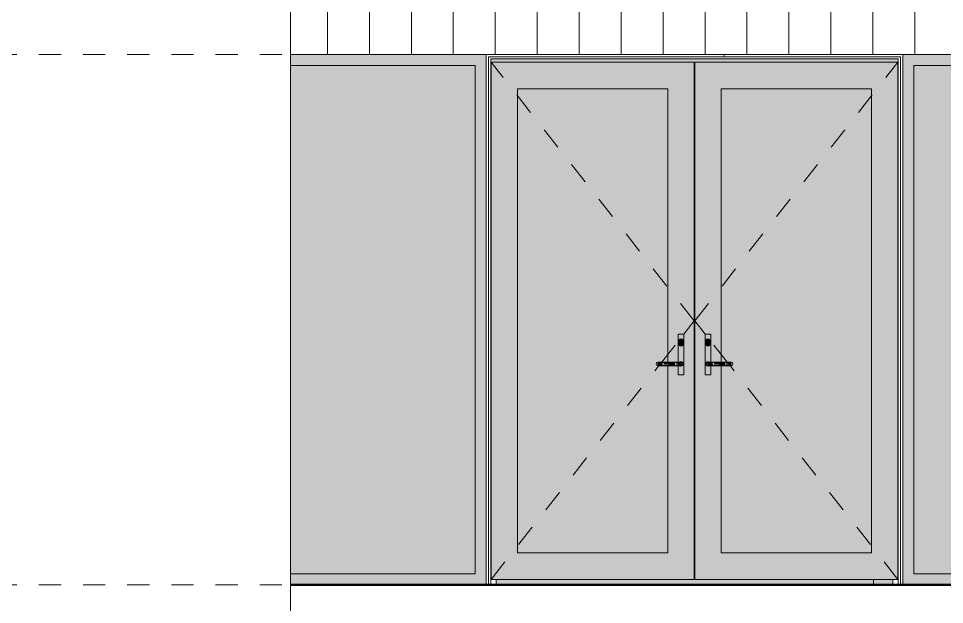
# Model space of a CAD drawing. Header units: metres. Extents: x -2362 to -2010, y -1 to 30.
# Drawn here: x -2351.559 to -2347.365, y 5.151 to 7.803 of the extents above; entities that cross this region are included whole.
import ezdxf

# ---------------------------------------------------------------- set-up
doc = ezdxf.new("R2010")
doc.units = ezdxf.units.M
doc.linetypes.add('AEC_Center', pattern=[0.024, 0.012, -0.004, 0.004, -0.004])
doc.linetypes.add('Dash Small', pattern=[0.009, 0.003, -0.0015, 0.003, -0.0015])
for name, color, linetype, lineweight in [('A-DETL', 90, 'Continuous', 50), ('A-DOOR', 31, 'Continuous', 5), ('A-DOOR-FRAM', 31, 'Continuous', 5), ('A-DOOR-GLAZ', 31, 'Continuous', 5), ('A-FLOR-LEVL', 51, 'Continuous', 5), ('A-GLAZ', 151, 'Continuous', 5), ('A-WALL', 113, 'Continuous', 5), ('A-WALL-PATT', 111, 'Continuous', 5), ('S-BEAM', 12, 'Continuous', 5), ('S-COLS', 52, 'Continuous', 5)]:
    doc.layers.add(name, color=color, linetype=linetype, lineweight=lineweight)

# ---------------------------------------------------------------- blocks, each defined once
blk = doc.blocks.new('SHS-Square Hollow Section-Column - 200x200xSHS-1605338-SOUTH EAST - PART B')
at = {"layer": 'S-COLS'}
h = blk.add_hatch(color=256, dxfattribs=at)
h.paths.add_polyline_path([(-2347.687, 5.24), (-2347.6284, 5.24), (-2347.6284, 5.265), (-2347.687, 5.265)])
h.paths.add_polyline_path([(-2347.687, 11.6705), (-2347.6284, 11.6705), (-2347.6284, 11.7105), (-2347.687, 11.7105), (-2347.687, 11.6871)])
h = blk.add_hatch(color=256, dxfattribs=at)
h.paths.add_polyline_path([(-2347.6255, 5.24), (-2347.6157, 5.24), (-2347.6157, 5.265), (-2347.6284, 5.265), (-2347.6284, 5.24)])
h.paths.add_polyline_path([(-2347.6235, 11.6705), (-2347.6157, 11.6705), (-2347.6157, 11.7105), (-2347.6284, 11.7105), (-2347.6272, 11.6705), (-2347.6255, 11.6705)])
h = blk.add_hatch(color=256, dxfattribs=at)
h.paths.add_polyline_path([(-2347.5996, 5.24), (-2347.5996, 5.265), (-2347.6157, 5.265), (-2347.6157, 5.24)])
h.paths.add_polyline_path([(-2347.6157, 11.6705), (-2347.4455, 11.6705), (-2347.4455, 11.7105), (-2347.6157, 11.7105), (-2347.6157, 11.6871)])
blk.add_hatch(color=256, dxfattribs=at).paths.add_polyline_path([(-2347.6874, 5.24), (-2347.687, 5.24), (-2347.6874, 5.265)])
blk.add_line((-2347.6876, 5.265), (-2347.6876, 5.24), dxfattribs=at)
blk = doc.blocks.new('X_Door-Panel-Hinge-Standard - Standard-3272678-SOUTH EAST - PART B')
at = {"layer": 'A-DOOR'}
h = blk.add_hatch(color=256, dxfattribs=at)
h.paths.add_polyline_path([(-2348.109, 5.265), (-2347.5766, 5.265), (-2347.5766, 7.605), (-2348.4966, 7.605), (-2348.4966, 5.265), (-2348.2262, 5.265)])
h.paths.add_polyline_path([(-2347.6966, 5.385), (-2348.3766, 5.385), (-2348.3766, 6.2323), (-2348.4236, 6.2303), (-2348.4246, 6.19), (-2348.4496, 6.191), (-2348.4486, 6.375), (-2348.4236, 6.374), (-2348.4233, 6.2475), (-2348.4096, 6.2477), (-2348.3766, 6.2477), (-2348.3766, 7.485), (-2347.6966, 7.485), (-2347.6966, 5.4777)])
h.paths.add_polyline_path([(-2348.4366, 6.23), (-2348.4298, 6.2332), (-2348.4392, 6.2347), (-2348.4392, 6.2457), (-2348.4316, 6.2487), (-2348.4392, 6.2497), (-2348.4453, 6.245), (-2348.4463, 6.2374), (-2348.4416, 6.2313), (-2348.4392, 6.2303)])
h.paths.add_polyline_path([(-2348.4096, 6.2331), (-2348.4107, 6.2457), (-2348.4154, 6.24), (-2348.4107, 6.2343)])
h.paths.add_polyline_path([(-2348.4466, 6.343), (-2348.4468, 6.3501), (-2348.4469, 6.3456)])
at = {"layer": 'A-DOOR-GLAZ'}
h = blk.add_hatch(color=256, dxfattribs=at)
h.paths.add_polyline_path([(-2348.3434, 5.385), (-2347.6966, 5.385), (-2347.6966, 7.485), (-2348.3766, 7.485), (-2348.3766, 6.2477), (-2348.3318, 6.2468), (-2348.3283, 6.24), (-2348.3324, 6.2321), (-2348.3411, 6.2339), (-2348.3529, 6.2329), (-2348.3766, 6.2323), (-2348.3766, 5.385)])
h.paths.add_polyline_path([(-2348.3586, 6.2331), (-2348.3529, 6.24), (-2348.3586, 6.244), (-2348.3586, 6.2343)])
at = {"layer": 'A-DOOR', "linetype": 'Dash Small'}
for p, q in [((-2348.4966, 6.435), (-2347.5766, 7.605)), ((-2348.4491, 6.3745), (-2348.4966, 6.435)), ((-2348.3485, 6.2466), (-2348.4236, 6.3422)), ((-2347.5766, 5.265), (-2348.3382, 6.2336))]:
    blk.add_line(p, q, dxfattribs=at)
at = {"layer": 'A-DOOR'}
for p, q in [((-2348.4966, 5.265), (-2348.4966, 7.605)), ((-2347.5766, 7.605), (-2348.4966, 7.605)), ((-2347.5766, 7.605), (-2347.5766, 5.265)), ((-2348.3766, 7.485), (-2347.6966, 7.485)), ((-2348.3766, 6.2477), (-2348.3766, 7.485)), ((-2347.6966, 7.485), (-2347.6966, 5.385)), ((-2348.3766, 5.385), (-2348.3766, 6.2326)), ((-2347.6966, 5.385), (-2348.3766, 5.385)), ((-2347.5766, 5.265), (-2348.4966, 5.265))]:
    blk.add_line(p, q, dxfattribs=at)
blk = doc.blocks.new('X_Door-Frame-Wood - Standard-3272812-SOUTH EAST - PART B')
at = {"layer": 'A-DOOR-FRAM'}
for p, q in [((-2349.4406, 7.64), (-2349.4406, 5.24)), ((-2347.5546, 7.64), (-2347.5546, 5.24)), ((-2349.4206, 5.24), (-2349.4206, 7.62)), ((-2349.4206, 7.62), (-2347.5746, 7.62)), ((-2347.5746, 5.24), (-2347.5746, 7.62)), ((-2349.3956, 5.24), (-2349.3956, 5.265)), ((-2347.5996, 5.265), (-2347.5996, 5.24))]:
    blk.add_line(p, q, dxfattribs=at)
blk = doc.blocks.new('X_Door-Handle-Lockwood 4800 Series Lever - Standard-765406-SOUTH EAST - PART B')
at = {"layer": 'A-DOOR'}
h = blk.add_hatch(color=256, dxfattribs=at)
h.paths.add_polyline_path([(-2348.4236, 6.374), (-2348.4296, 6.3239), (-2348.4366, 6.321), (-2348.4437, 6.3239), (-2348.4466, 6.331), (-2348.4476, 6.3527), (-2348.4453, 6.348), (-2348.4392, 6.3527), (-2348.4316, 6.3517), (-2348.4266, 6.3485), (-2348.4261, 6.3527)])
h.paths.add_polyline_path([(-2348.4246, 6.19), (-2348.4236, 6.191), (-2348.4236, 6.2325), (-2348.4316, 6.2313), (-2348.4392, 6.2303), (-2348.4453, 6.235), (-2348.4463, 6.2426), (-2348.4416, 6.2487), (-2348.434, 6.2497), (-2348.4236, 6.2475), (-2348.4246, 6.375), (-2348.4496, 6.374), (-2348.4486, 6.19)])
for points in [[(-2348.4366, 6.321), (-2348.4316, 6.3223), (-2348.4266, 6.331), (-2348.428, 6.348), (-2348.434, 6.3527), (-2348.4453, 6.348), (-2348.4466, 6.343), (-2348.4466, 6.331), (-2348.4416, 6.3223)], [(-2348.4211, 6.24), (-2348.4137, 6.2421), (-2348.4096, 6.2469), (-2348.4298, 6.2468), (-2348.4392, 6.2457), (-2348.4399, 6.24), (-2348.4271, 6.24)], [(-2348.42, 6.2321), (-2348.4107, 6.2343), (-2348.4154, 6.24), (-2348.4399, 6.24), (-2348.4392, 6.2343), (-2348.4211, 6.2322)], [(-2348.3586, 6.24), (-2348.3586, 6.2477), (-2348.4096, 6.2457), (-2348.4096, 6.24)], [(-2348.3586, 6.2323), (-2348.3586, 6.24), (-2348.4096, 6.2379), (-2348.4096, 6.2323)], [(-2348.3324, 6.2321), (-2348.3283, 6.24), (-2348.3546, 6.2379), (-2348.3586, 6.2331), (-2348.3347, 6.2331)], [(-2348.3472, 6.24), (-2348.3283, 6.24), (-2348.3324, 6.2479), (-2348.3393, 6.2463), (-2348.3507, 6.2472), (-2348.3576, 6.2457), (-2348.3507, 6.24)]]:
    blk.add_hatch(color=256, dxfattribs=at).paths.add_polyline_path(points)
for p, q in [((-2348.4496, 6.374), (-2348.4496, 6.191)), ((-2348.4246, 6.375), (-2348.4486, 6.375)), ((-2348.4236, 6.2475), (-2348.4236, 6.374)), ((-2348.4466, 6.343), (-2348.4466, 6.331)), ((-2348.4266, 6.331), (-2348.4266, 6.343)), ((-2348.4236, 6.191), (-2348.4236, 6.2325)), ((-2348.3586, 6.248), (-2348.4096, 6.248)), ((-2348.4096, 6.232), (-2348.3586, 6.232)), ((-2348.4486, 6.19), (-2348.4246, 6.19))]:
    blk.add_line(p, q, dxfattribs=at)
at = {"layer": 'A-DOOR', "flags": 128}
for points in [[(-2348.4096, 6.248), (-2348.4107, 6.248), (-2348.4118, 6.248), (-2348.4129, 6.248), (-2348.4139, 6.248), (-2348.415, 6.248), (-2348.4161, 6.248), (-2348.4171, 6.248), (-2348.4181, 6.248), (-2348.4191, 6.248), (-2348.4202, 6.248), (-2348.4211, 6.248), (-2348.4221, 6.248), (-2348.4231, 6.248), (-2348.424, 6.248), (-2348.4249, 6.248), (-2348.4258, 6.248), (-2348.4266, 6.248), (-2348.4274, 6.248), (-2348.4282, 6.248), (-2348.429, 6.248), (-2348.4297, 6.248), (-2348.4304, 6.248), (-2348.4311, 6.248), (-2348.4318, 6.248), (-2348.4324, 6.248), (-2348.4329, 6.248), (-2348.4334, 6.248), (-2348.4339, 6.248), (-2348.4344, 6.248), (-2348.4348, 6.248), (-2348.4352, 6.248), (-2348.4355, 6.248), (-2348.4358, 6.248), (-2348.436, 6.248), (-2348.4362, 6.248), (-2348.4364, 6.248), (-2348.4365, 6.248), (-2348.4366, 6.248), (-2348.4366, 6.248)], [(-2348.4366, 6.232), (-2348.4366, 6.232), (-2348.4365, 6.232), (-2348.4364, 6.232), (-2348.4363, 6.232), (-2348.4361, 6.232), (-2348.4359, 6.232), (-2348.4356, 6.232), (-2348.4353, 6.232), (-2348.4349, 6.232), (-2348.4345, 6.232), (-2348.4341, 6.232), (-2348.4336, 6.232), (-2348.4331, 6.232), (-2348.4325, 6.232), (-2348.4319, 6.232), (-2348.4313, 6.232), (-2348.4306, 6.232), (-2348.4299, 6.232), (-2348.4292, 6.232), (-2348.4284, 6.232), (-2348.4277, 6.232), (-2348.4268, 6.232), (-2348.426, 6.232), (-2348.4251, 6.232), (-2348.4242, 6.232), (-2348.4233, 6.232), (-2348.4224, 6.232), (-2348.4214, 6.232), (-2348.4204, 6.232), (-2348.4194, 6.232), (-2348.4184, 6.232), (-2348.4174, 6.232), (-2348.4163, 6.232), (-2348.4153, 6.232), (-2348.4142, 6.232), (-2348.4132, 6.232), (-2348.4121, 6.232), (-2348.411, 6.232), (-2348.4099, 6.232), (-2348.4096, 6.232)], [(-2348.3316, 6.248), (-2348.3317, 6.248), (-2348.3317, 6.248), (-2348.3318, 6.248), (-2348.332, 6.248), (-2348.3322, 6.248), (-2348.3324, 6.248), (-2348.3327, 6.248), (-2348.333, 6.248), (-2348.3334, 6.248), (-2348.3338, 6.248), (-2348.3342, 6.248), (-2348.3347, 6.248), (-2348.3352, 6.248), (-2348.3358, 6.248), (-2348.3364, 6.248), (-2348.337, 6.248), (-2348.3376, 6.248), (-2348.3383, 6.248), (-2348.3391, 6.248), (-2348.3398, 6.248), (-2348.3406, 6.248), (-2348.3414, 6.248), (-2348.3423, 6.248), (-2348.3432, 6.248), (-2348.344, 6.248), (-2348.345, 6.248), (-2348.3459, 6.248), (-2348.3469, 6.248), (-2348.3479, 6.248), (-2348.3489, 6.248), (-2348.3499, 6.248), (-2348.3509, 6.248), (-2348.3519, 6.248), (-2348.353, 6.248), (-2348.354, 6.248), (-2348.3551, 6.248), (-2348.3562, 6.248), (-2348.3573, 6.248), (-2348.3583, 6.248), (-2348.3586, 6.248)], [(-2348.3586, 6.232), (-2348.3576, 6.232), (-2348.3565, 6.232), (-2348.3554, 6.232), (-2348.3543, 6.232), (-2348.3533, 6.232), (-2348.3522, 6.232), (-2348.3512, 6.232), (-2348.3501, 6.232), (-2348.3491, 6.232), (-2348.3481, 6.232), (-2348.3471, 6.232), (-2348.3462, 6.232), (-2348.3452, 6.232), (-2348.3443, 6.232), (-2348.3434, 6.232), (-2348.3425, 6.232), (-2348.3417, 6.232), (-2348.3408, 6.232), (-2348.34, 6.232), (-2348.3393, 6.232), (-2348.3385, 6.232), (-2348.3378, 6.232), (-2348.3372, 6.232), (-2348.3365, 6.232), (-2348.3359, 6.232), (-2348.3354, 6.232), (-2348.3348, 6.232), (-2348.3343, 6.232), (-2348.3339, 6.232), (-2348.3335, 6.232), (-2348.3331, 6.232), (-2348.3328, 6.232), (-2348.3325, 6.232), (-2348.3322, 6.232), (-2348.332, 6.232), (-2348.3319, 6.232), (-2348.3317, 6.232), (-2348.3317, 6.232), (-2348.3316, 6.232)]]:
    blk.add_lwpolyline(points, dxfattribs=at)
at = {"layer": 'A-DOOR'}
for centre, radius, start, end in [((-2348.4486, 6.374), 0.001, 90, 180), ((-2348.4246, 6.374), 0.001, 0, 90), ((-2348.4366, 6.343), 0.01, 0, 180), ((-2348.4366, 6.343), 0.01, 60, 180), ((-2348.4366, 6.343), 0.01, 165, 180), ((-2348.4366, 6.343), 0.01, 165, 180), ((-2348.4366, 6.343), 0.01, 0, 30), ((-2348.4366, 6.343), 0.01, 0, 15), ((-2348.4366, 6.343), 0.01, 0, 15), ((-2348.4366, 6.331), 0.01, 180, 0), ((-2348.4366, 6.331), 0.01, 180, 225), ((-2348.4366, 6.331), 0.01, 240, 300), ((-2348.4366, 6.331), 0.01, 330, 345), ((-2348.4366, 6.24), 0.01, 45, 180), ((-2348.4366, 6.24), 0.01, 180, 315), ((-2348.4366, 6.24), 0.008, 90, 270), ((-2348.4366, 6.24), 0.008, 60, 180), ((-2348.4366, 6.24), 0.008, 180, 300), ((-2348.3316, 6.24), 0.008, 270, 90), ((-2348.3316, 6.24), 0.008, 0, 90), ((-2348.3316, 6.24), 0.008, 270, 0), ((-2348.4486, 6.191), 0.001, 180, 270), ((-2348.4246, 6.191), 0.001, 270, 0)]:
    blk.add_arc(centre, radius, start, end, dxfattribs=at)
blk = doc.blocks.new('Structural Framing 26 - Structural Framing 26-1480178-SOUTH EAST - PART B')
at = {"layer": 'S-BEAM'}
h = blk.add_hatch(color=256, dxfattribs=at)
h.paths.add_polyline_path([(-2329.2126, 7.6), (-2329.2106, 7.6), (-2329.2106, 7.605), (-2328.2906, 7.605), (-2328.2906, 7.62), (-2330.1346, 7.62), (-2330.1326, 7.605), (-2329.2126, 7.605)])
h.paths.add_polyline_path([(-2349.4186, 7.6), (-2349.4186, 7.605), (-2348.4986, 7.605), (-2348.4966, 7.605), (-2347.5766, 7.605), (-2347.5766, 7.62), (-2349.4206, 7.62), (-2349.4206, 7.6)])
h.paths.add_polyline_path([(-2308.9167, 7.6), (-2308.9187, 7.62), (-2310.7627, 7.62), (-2310.7607, 7.605), (-2309.8407, 7.605), (-2309.8387, 7.605), (-2308.9187, 7.605), (-2308.9187, 7.6)])
for p, q in [((-2349.4184, 7.6), (-2349.4208, 7.6)), ((-2348.4964, 7.6), (-2348.4989, 7.6)), ((-2347.5745, 7.6), (-2347.5769, 7.6))]:
    blk.add_line(p, q, dxfattribs=at)
blk = doc.blocks.new('X_Door-Panel-Hinge-Standard - Standard-3272745-SOUTH EAST - PART B')
at = {"layer": 'A-DOOR'}
h = blk.add_hatch(color=256, dxfattribs=at)
h.paths.add_polyline_path([(-2329.592, 5.265), (-2329.2126, 5.265), (-2329.2126, 7.605), (-2330.1326, 7.605), (-2330.1326, 5.265), (-2329.7092, 5.265)])
h.paths.add_polyline_path([(-2329.3326, 5.385), (-2330.0126, 5.385), (-2330.0126, 7.485), (-2329.3326, 7.485), (-2329.3326, 6.2477), (-2329.2856, 6.2479), (-2329.2846, 6.375), (-2329.2596, 6.374), (-2329.2606, 6.19), (-2329.2856, 6.191), (-2329.2868, 6.2324), (-2329.2996, 6.2323), (-2329.3326, 6.23), (-2329.3326, 5.4777)])
h.paths.add_polyline_path([(-2329.2726, 6.23), (-2329.2655, 6.2329), (-2329.2626, 6.24), (-2329.2655, 6.2471), (-2329.2726, 6.25), (-2329.2794, 6.2468), (-2329.27, 6.2453), (-2329.2701, 6.2343), (-2329.2776, 6.2313), (-2329.2752, 6.2303)])
h.paths.add_polyline_path([(-2329.2996, 6.2331), (-2329.2939, 6.24), (-2329.2996, 6.244), (-2329.2996, 6.2343)])
h.paths.add_polyline_path([(-2329.2676, 6.3223), (-2329.2629, 6.3284), (-2329.2655, 6.3259), (-2329.2667, 6.3239)])
h.paths.add_polyline_path([(-2329.2826, 6.343), (-2329.2831, 6.353), (-2329.2828, 6.3456)])
h.paths.add_polyline_path([(-2329.2639, 6.348), (-2329.27, 6.3527), (-2329.27, 6.3505), (-2329.2655, 6.3487)])
at = {"layer": 'A-DOOR-GLAZ'}
h = blk.add_hatch(color=256, dxfattribs=at)
h.paths.add_polyline_path([(-2329.8263, 5.385), (-2329.3326, 5.385), (-2329.3326, 6.2323), (-2329.3774, 6.2332), (-2329.3809, 6.24), (-2329.3768, 6.2479), (-2329.3681, 6.2461), (-2329.3563, 6.2471), (-2329.3326, 6.2477), (-2329.3326, 7.485), (-2330.0126, 7.485), (-2330.0126, 5.385)])
h.paths.add_polyline_path([(-2329.3506, 6.2331), (-2329.3516, 6.2457), (-2329.3563, 6.24), (-2329.3516, 6.2343)])
at = {"layer": 'A-DOOR', "linetype": 'Dash Small'}
for p, q in [((-2329.2126, 6.435), (-2330.1326, 7.605)), ((-2329.2601, 6.3745), (-2329.2126, 6.435)), ((-2329.3607, 6.2466), (-2329.2856, 6.3422)), ((-2330.1326, 5.265), (-2329.371, 6.2336))]:
    blk.add_line(p, q, dxfattribs=at)
at = {"layer": 'A-DOOR'}
for p, q in [((-2330.1326, 5.265), (-2330.1326, 7.605)), ((-2329.2126, 7.605), (-2330.1326, 7.605)), ((-2329.2126, 7.605), (-2329.2126, 5.265)), ((-2330.0126, 5.385), (-2330.0126, 7.485)), ((-2330.0126, 7.485), (-2329.3326, 7.485)), ((-2329.3326, 7.485), (-2329.3326, 6.2477)), ((-2329.3326, 6.2326), (-2329.3326, 5.385)), ((-2329.3326, 5.385), (-2330.0126, 5.385)), ((-2329.2126, 5.265), (-2330.1326, 5.265))]:
    blk.add_line(p, q, dxfattribs=at)
blk = doc.blocks.new('X_Door-Handle-Lockwood 4800 Series Lever - Standard-V58-SOUTH EAST - PART B')
at = {"layer": 'A-DOOR'}
h = blk.add_hatch(color=256, dxfattribs=at)
h.paths.add_polyline_path([(-2348.5456, 6.374), (-2348.5516, 6.3239), (-2348.5586, 6.321), (-2348.5657, 6.3239), (-2348.5686, 6.331), (-2348.5689, 6.3456), (-2348.5673, 6.348), (-2348.5612, 6.3527), (-2348.5536, 6.3517), (-2348.5486, 6.3485), (-2348.5481, 6.3527)])
h.paths.add_polyline_path([(-2348.5466, 6.19), (-2348.5456, 6.191), (-2348.5466, 6.375), (-2348.5716, 6.374), (-2348.5716, 6.2475), (-2348.5636, 6.2487), (-2348.556, 6.2497), (-2348.55, 6.245), (-2348.549, 6.2374), (-2348.5536, 6.2313), (-2348.5612, 6.2303), (-2348.5716, 6.2325), (-2348.5706, 6.19)])
for points in [[(-2348.5586, 6.321), (-2348.5536, 6.3223), (-2348.5486, 6.331), (-2348.55, 6.348), (-2348.5612, 6.3527), (-2348.5683, 6.3456), (-2348.5683, 6.3284), (-2348.5636, 6.3223)], [(-2348.6481, 6.24), (-2348.6407, 6.2421), (-2348.6366, 6.2469), (-2348.6637, 6.2463), (-2348.6669, 6.24), (-2348.6541, 6.24)], [(-2348.6629, 6.2321), (-2348.6559, 6.2337), (-2348.6446, 6.2328), (-2348.6377, 6.2343), (-2348.6446, 6.24), (-2348.6669, 6.24), (-2348.6634, 6.2332)], [(-2348.5856, 6.24), (-2348.5856, 6.2477), (-2348.6366, 6.2457), (-2348.6366, 6.24)], [(-2348.5856, 6.2323), (-2348.5856, 6.24), (-2348.6366, 6.2379), (-2348.6366, 6.2323)], [(-2348.5752, 6.2321), (-2348.5561, 6.2343), (-2348.5553, 6.24), (-2348.5816, 6.2379), (-2348.5856, 6.2331), (-2348.5777, 6.2323)], [(-2348.5553, 6.24), (-2348.5561, 6.2457), (-2348.5793, 6.2475), (-2348.5846, 6.2457), (-2348.5777, 6.24), (-2348.5617, 6.24)]]:
    blk.add_hatch(color=256, dxfattribs=at).paths.add_polyline_path(points)
for p, q in [((-2348.5716, 6.374), (-2348.5716, 6.2475)), ((-2348.5466, 6.375), (-2348.5706, 6.375)), ((-2348.5456, 6.191), (-2348.5456, 6.374)), ((-2348.5686, 6.343), (-2348.5686, 6.331)), ((-2348.5486, 6.331), (-2348.5486, 6.343)), ((-2348.5856, 6.248), (-2348.6366, 6.248)), ((-2348.6366, 6.232), (-2348.5856, 6.232)), ((-2348.5716, 6.2325), (-2348.5716, 6.191)), ((-2348.5706, 6.19), (-2348.5466, 6.19))]:
    blk.add_line(p, q, dxfattribs=at)
at = {"layer": 'A-DOOR', "flags": 128}
for points in [[(-2348.6366, 6.248), (-2348.6377, 6.248), (-2348.6388, 6.248), (-2348.6399, 6.248), (-2348.6409, 6.248), (-2348.642, 6.248), (-2348.6431, 6.248), (-2348.6441, 6.248), (-2348.6451, 6.248), (-2348.6461, 6.248), (-2348.6472, 6.248), (-2348.6481, 6.248), (-2348.6491, 6.248), (-2348.6501, 6.248), (-2348.651, 6.248), (-2348.6519, 6.248), (-2348.6528, 6.248), (-2348.6536, 6.248), (-2348.6544, 6.248), (-2348.6552, 6.248), (-2348.656, 6.248), (-2348.6567, 6.248), (-2348.6574, 6.248), (-2348.6581, 6.248), (-2348.6588, 6.248), (-2348.6594, 6.248), (-2348.6599, 6.248), (-2348.6604, 6.248), (-2348.6609, 6.248), (-2348.6614, 6.248), (-2348.6618, 6.248), (-2348.6622, 6.248), (-2348.6625, 6.248), (-2348.6628, 6.248), (-2348.663, 6.248), (-2348.6632, 6.248), (-2348.6634, 6.248), (-2348.6635, 6.248), (-2348.6636, 6.248), (-2348.6636, 6.248)], [(-2348.6636, 6.232), (-2348.6636, 6.232), (-2348.6635, 6.232), (-2348.6634, 6.232), (-2348.6633, 6.232), (-2348.6631, 6.232), (-2348.6629, 6.232), (-2348.6626, 6.232), (-2348.6623, 6.232), (-2348.6619, 6.232), (-2348.6615, 6.232), (-2348.6611, 6.232), (-2348.6606, 6.232), (-2348.6601, 6.232), (-2348.6595, 6.232), (-2348.6589, 6.232), (-2348.6583, 6.232), (-2348.6576, 6.232), (-2348.6569, 6.232), (-2348.6562, 6.232), (-2348.6554, 6.232), (-2348.6547, 6.232), (-2348.6538, 6.232), (-2348.653, 6.232), (-2348.6521, 6.232), (-2348.6512, 6.232), (-2348.6503, 6.232), (-2348.6494, 6.232), (-2348.6484, 6.232), (-2348.6474, 6.232), (-2348.6464, 6.232), (-2348.6454, 6.232), (-2348.6444, 6.232), (-2348.6433, 6.232), (-2348.6423, 6.232), (-2348.6412, 6.232), (-2348.6402, 6.232), (-2348.6391, 6.232), (-2348.638, 6.232), (-2348.6369, 6.232), (-2348.6366, 6.232)], [(-2348.5586, 6.248), (-2348.5587, 6.248), (-2348.5587, 6.248), (-2348.5588, 6.248), (-2348.559, 6.248), (-2348.5592, 6.248), (-2348.5594, 6.248), (-2348.5597, 6.248), (-2348.56, 6.248), (-2348.5604, 6.248), (-2348.5608, 6.248), (-2348.5612, 6.248), (-2348.5617, 6.248), (-2348.5622, 6.248), (-2348.5628, 6.248), (-2348.5634, 6.248), (-2348.564, 6.248), (-2348.5646, 6.248), (-2348.5653, 6.248), (-2348.5661, 6.248), (-2348.5668, 6.248), (-2348.5676, 6.248), (-2348.5684, 6.248), (-2348.5693, 6.248), (-2348.5702, 6.248), (-2348.571, 6.248), (-2348.572, 6.248), (-2348.5729, 6.248), (-2348.5739, 6.248), (-2348.5749, 6.248), (-2348.5759, 6.248), (-2348.5769, 6.248), (-2348.5779, 6.248), (-2348.5789, 6.248), (-2348.58, 6.248), (-2348.581, 6.248), (-2348.5821, 6.248), (-2348.5832, 6.248), (-2348.5843, 6.248), (-2348.5853, 6.248), (-2348.5856, 6.248)], [(-2348.5856, 6.232), (-2348.5846, 6.232), (-2348.5835, 6.232), (-2348.5824, 6.232), (-2348.5813, 6.232), (-2348.5803, 6.232), (-2348.5792, 6.232), (-2348.5782, 6.232), (-2348.5771, 6.232), (-2348.5761, 6.232), (-2348.5751, 6.232), (-2348.5741, 6.232), (-2348.5732, 6.232), (-2348.5722, 6.232), (-2348.5713, 6.232), (-2348.5704, 6.232), (-2348.5695, 6.232), (-2348.5687, 6.232), (-2348.5678, 6.232), (-2348.567, 6.232), (-2348.5663, 6.232), (-2348.5655, 6.232), (-2348.5648, 6.232), (-2348.5642, 6.232), (-2348.5635, 6.232), (-2348.5629, 6.232), (-2348.5624, 6.232), (-2348.5618, 6.232), (-2348.5613, 6.232), (-2348.5609, 6.232), (-2348.5605, 6.232), (-2348.5601, 6.232), (-2348.5598, 6.232), (-2348.5595, 6.232), (-2348.5592, 6.232), (-2348.559, 6.232), (-2348.5589, 6.232), (-2348.5587, 6.232), (-2348.5587, 6.232), (-2348.5586, 6.232)]]:
    blk.add_lwpolyline(points, dxfattribs=at)
at = {"layer": 'A-DOOR'}
for centre, radius, start, end in [((-2348.5706, 6.374), 0.001, 90, 180), ((-2348.5466, 6.374), 0.001, 0, 90), ((-2348.5586, 6.343), 0.01, 360, 180), ((-2348.5586, 6.343), 0.01, 0, 120), ((-2348.5586, 6.343), 0.01, 0, 15), ((-2348.5586, 6.343), 0.01, 0, 15), ((-2348.5586, 6.331), 0.01, 180, 0), ((-2348.5586, 6.331), 0.01, 195, 210), ((-2348.5586, 6.331), 0.01, 240, 300), ((-2348.5586, 6.331), 0.01, 315, 0), ((-2348.5586, 6.24), 0.01, 0, 135), ((-2348.6636, 6.24), 0.008, 90, 270), ((-2348.6636, 6.24), 0.008, 90, 180), ((-2348.6636, 6.24), 0.008, 180, 270), ((-2348.5586, 6.24), 0.01, 225, 0), ((-2348.5586, 6.24), 0.008, 0, 120), ((-2348.5586, 6.24), 0.008, 240, 0), ((-2348.5586, 6.24), 0.008, 270, 90), ((-2348.5706, 6.191), 0.001, 180, 270), ((-2348.5466, 6.191), 0.001, 270, 0)]:
    blk.add_arc(centre, radius, start, end, dxfattribs=at)
blk = doc.blocks.new('Window Unit_2 Bay - 2400x3050-V65-SOUTH EAST - PART B')
at = {"layer": 'A-GLAZ'}
for points in [[(-2350.3277, 5.24), (-2349.4406, 5.24), (-2349.4406, 7.64), (-2350.3277, 7.64), (-2350.3277, 7.59), (-2349.4906, 7.59), (-2349.4906, 5.29), (-2350.3277, 5.29), (-2350.3277, 5.2686)], [(-2349.7497, 5.29), (-2349.4906, 5.29), (-2349.4906, 7.59), (-2350.3277, 7.59), (-2350.3277, 5.29), (-2349.9841, 5.29)]]:
    blk.add_hatch(color=256, dxfattribs=at).paths.add_polyline_path(points)
for p, q in [((-2349.4406, 7.64), (-2349.4406, 5.24)), ((-2350.3277, 7.59), (-2349.4906, 7.59)), ((-2349.4906, 7.59), (-2350.3277, 7.59)), ((-2349.4906, 5.29), (-2349.4906, 7.59)), ((-2349.4906, 7.59), (-2349.4906, 5.29)), ((-2350.3277, 5.29), (-2349.4906, 5.29)), ((-2349.4906, 5.29), (-2350.3277, 5.29))]:
    blk.add_line(p, q, dxfattribs=at)
blk = doc.blocks.new('Window Unit_2 Bay - 2400x3050-V66-SOUTH EAST - PART B')
at = {"layer": 'A-GLAZ'}
h = blk.add_hatch(color=256, dxfattribs=at)
h.paths.add_polyline_path([(-2347.5546, 5.24), (-2344.5046, 5.24), (-2344.5046, 7.64), (-2347.5546, 7.64), (-2347.5546, 5.2837)])
h.paths.add_polyline_path([(-2346.5854, 5.29), (-2347.5046, 5.29), (-2347.5046, 7.59), (-2346.0546, 7.59), (-2346.0546, 5.29), (-2346.4682, 5.29)])
h.paths.add_polyline_path([(-2345.0619, 5.29), (-2346.0046, 5.29), (-2346.0046, 7.59), (-2344.5546, 7.59), (-2344.5546, 5.29), (-2344.8275, 5.29)])
h = blk.add_hatch(color=256, dxfattribs=at)
h.paths.add_polyline_path([(-2345.765, 5.29), (-2344.5546, 5.29), (-2344.5546, 7.59), (-2346.0046, 7.59), (-2346.0046, 5.29)])
h.paths.add_polyline_path([(-2347.4058, 5.29), (-2346.0546, 5.29), (-2346.0546, 7.59), (-2347.5046, 7.59), (-2347.5046, 5.29)])
for p, q in [((-2347.5546, 5.24), (-2347.5546, 7.64)), ((-2344.5046, 7.64), (-2344.5046, 5.24)), ((-2347.5046, 7.59), (-2347.5046, 5.29)), ((-2347.5046, 7.59), (-2346.0546, 7.59)), ((-2346.0546, 7.59), (-2347.5046, 7.59)), ((-2347.5046, 5.29), (-2347.5046, 7.59)), ((-2346.0546, 5.29), (-2346.0546, 7.59)), ((-2346.0546, 7.59), (-2346.0546, 5.29)), ((-2346.0046, 7.59), (-2346.0046, 5.29)), ((-2346.0046, 7.59), (-2344.5546, 7.59)), ((-2344.5546, 7.59), (-2346.0046, 7.59)), ((-2346.0046, 5.29), (-2346.0046, 7.59)), ((-2344.5546, 5.29), (-2344.5546, 7.59)), ((-2344.5546, 7.59), (-2344.5546, 5.29)), ((-2347.5046, 5.29), (-2346.0546, 5.29)), ((-2346.0546, 5.29), (-2347.5046, 5.29)), ((-2346.0046, 5.29), (-2344.5546, 5.29)), ((-2344.5546, 5.29), (-2346.0046, 5.29))]:
    blk.add_line(p, q, dxfattribs=at)

msp = doc.modelspace()

# ---------------------------------------------------------------- hatches: boundary and pattern name
at = {"layer": 'A-WALL'}
h = msp.add_hatch(color=256, dxfattribs=at)
h.paths.add_polyline_path([(-2348.109, 5.24), (-2347.6874, 5.24), (-2347.6874, 5.265), (-2348.4966, 5.265), (-2348.4986, 5.265), (-2349.3956, 5.265), (-2349.3956, 5.24), (-2348.2262, 5.24)])
h.paths.add_polyline_path([(-2330.1096, 5.2478), (-2328.3136, 5.265), (-2329.2106, 5.265), (-2329.2126, 5.265), (-2330.1096, 5.265)])
at = {"layer": 'A-WALL-PATT'}
h = msp.add_hatch(dxfattribs=at)
h.set_pattern_fill('FP_1', color=256, style=0, pattern_type=2)
h.set_pattern_definition([(90, (-2302.85, 7.64), (-0.19, 1e-17), [])])
h.paths.add_polyline_path([(-2350.3277, 7.64), (-2343.5926, 7.64), (-2343.5926, 9.8551), (-2350.3277, 9.97), (-2350.3277, 7.8062)])
h.paths.add_polyline_path([(-2329.3576, 7.64), (-2321.0285, 7.64), (-2321.0285, 9.4701), (-2332.6485, 9.6683), (-2332.6485, 7.64), (-2330.2951, 7.64)])
h.paths.add_polyline_path([(-2343.4426, 7.64), (-2343.4026, 7.64), (-2343.4026, 9.8519), (-2343.4426, 9.8526), (-2343.4426, 7.8062)])
h.paths.add_polyline_path([(-2343.2526, 7.64), (-2338.2258, 7.64), (-2338.2258, 9.7635), (-2343.2526, 9.8493), (-2343.2526, 7.8062)])
h.paths.add_polyline_path([(-2332.7985, 7.64), (-2332.7985, 9.6709), (-2332.8385, 9.6716), (-2332.8385, 7.64)])
h.paths.add_polyline_path([(-2332.9885, 7.64), (-2332.9885, 9.6742), (-2337.8858, 9.7577), (-2337.8858, 7.64), (-2333.1078, 7.64)])
h.paths.add_polyline_path([(-2314.5908, 7.64), (-2305.1678, 7.64), (-2305.1678, 9.1994), (-2314.9279, 9.3659), (-2314.9279, 7.64), (-2314.8252, 7.64)])
h.paths.add_polyline_path([(-2315.0779, 7.64), (-2315.0779, 9.3685), (-2315.1179, 9.3692), (-2315.1179, 7.64)])
h.paths.add_polyline_path([(-2315.2679, 7.64), (-2315.2679, 9.3717), (-2320.6885, 9.4642), (-2320.6885, 7.64), (-2315.294, 7.64)])
h.paths.add_polyline_path([(-2338.0358, 7.64), (-2338.0358, 9.7603), (-2338.0758, 9.761), (-2338.0758, 7.64)])
h.paths.add_polyline_path([(-2320.8785, 7.64), (-2320.8385, 7.64), (-2320.8385, 9.4668), (-2320.8785, 9.4675), (-2320.8785, 7.7179)])
h.paths.add_polyline_path([(-2302.7425, 7.64), (-2302.7425, 9.158), (-2304.8278, 9.1936), (-2304.8278, 7.64), (-2303.1056, 7.64)])
h.paths.add_polyline_path([(-2304.9778, 7.64), (-2304.9778, 9.1961), (-2305.0178, 9.1968), (-2305.0178, 7.64), (-2304.9807, 7.64)])
h = msp.add_hatch(dxfattribs=at)
h.set_pattern_fill('FP_2', color=256, style=0, pattern_type=2)
h.set_pattern_definition([(90, (-2353.164, 5.24), (-1.2, 7e-17), []), (180, (-2353.164, 5.24), (-4e-16, -3), [])])
h.paths.add_polyline_path([(-2349.4406, 5.24), (-2349.4306, 5.24), (-2349.4306, 7.63), (-2347.5646, 7.63), (-2347.5646, 5.24), (-2347.5546, 5.24), (-2347.5546, 7.64), (-2349.4406, 7.64), (-2349.4406, 5.4777)])
h.paths.add_polyline_path([(-2336.6237, 5.24), (-2332.9885, 5.24), (-2332.9885, 7.64), (-2337.8858, 7.64), (-2337.8858, 5.24), (-2336.8581, 5.24)])
h.paths.add_polyline_path([(-2331.8187, 5.24), (-2331.7046, 5.24), (-2331.7046, 7.64), (-2332.6485, 7.64), (-2332.6485, 5.24), (-2331.9359, 5.24)])
h.paths.add_polyline_path([(-2344.5046, 5.24), (-2343.5926, 5.24), (-2343.5926, 7.64), (-2344.5046, 7.64), (-2344.5046, 5.4777)])
h.paths.add_polyline_path([(-2332.8385, 5.24), (-2332.7985, 5.24), (-2332.7985, 7.64), (-2332.8385, 7.64), (-2332.8385, 5.2837)])
h.paths.add_polyline_path([(-2338.0758, 5.24), (-2338.0358, 5.24), (-2338.0358, 7.64), (-2338.0758, 7.64), (-2338.0758, 5.2837)])
h.paths.add_polyline_path([(-2338.2258, 5.24), (-2338.2258, 7.64), (-2343.2526, 7.64), (-2343.2526, 5.24), (-2338.2645, 5.24)])
h.paths.add_polyline_path([(-2343.4426, 5.24), (-2343.4026, 5.24), (-2343.4026, 7.64), (-2343.4426, 7.64), (-2343.4426, 5.2837)])
h.paths.add_polyline_path([(-2330.1546, 5.2475), (-2330.1446, 5.2475), (-2330.1446, 7.63), (-2328.2786, 7.63), (-2328.2786, 5.2635), (-2328.2686, 5.2636), (-2328.2686, 7.64), (-2330.1546, 7.64), (-2330.1546, 5.29)])
h.paths.add_polyline_path([(-2302.9168, 5.2606), (-2302.9168, 7.64), (-2304.8278, 7.64), (-2304.8278, 5.2715), (-2302.9421, 5.2608)])
h.paths.add_polyline_path([(-2304.9778, 5.2724), (-2304.9778, 7.64), (-2305.0178, 7.64), (-2305.0178, 5.2726), (-2304.9807, 5.2724)])
h.paths.add_polyline_path([(-2305.1678, 5.2734), (-2305.1678, 7.64), (-2305.8467, 7.64), (-2305.8467, 5.2773), (-2305.2151, 5.2737)])
h.paths.add_polyline_path([(-2318.4635, 5.29), (-2318.4635, 5.9258), (-2318.7535, 5.9278), (-2318.7535, 6.0458), (-2318.0535, 6.0437), (-2318.0535, 5.9258), (-2318.3435, 5.9258), (-2318.3435, 5.29), (-2316.8583, 5.29), (-2316.8583, 5.34), (-2315.2679, 5.3309), (-2315.2679, 7.64), (-2320.6885, 7.64), (-2320.6885, 5.3286), (-2319.3583, 5.34), (-2319.3583, 5.29), (-2318.5755, 5.29)])
h.paths.add_polyline_path([(-2308.8967, 5.2947), (-2308.8967, 7.64), (-2310.7827, 7.64), (-2310.7825, 5.3054), (-2310.7727, 5.3053), (-2310.7727, 7.63), (-2308.9067, 7.63), (-2308.9067, 5.2947), (-2308.897, 5.2947)])
h.paths.add_polyline_path([(-2322.2686, 5.3151), (-2321.0285, 5.3257), (-2321.0285, 7.64), (-2322.2686, 7.64), (-2322.2686, 5.34)])
h.paths.add_polyline_path([(-2313.8327, 5.3228), (-2313.8327, 7.64), (-2314.9279, 7.64), (-2314.9279, 5.329), (-2313.8877, 5.3231)])
h.paths.add_polyline_path([(-2320.8785, 5.327), (-2320.8385, 5.3273), (-2320.8385, 7.64), (-2320.8785, 7.64), (-2320.8785, 5.34)])
h.paths.add_polyline_path([(-2315.0779, 5.3299), (-2315.0779, 7.64), (-2315.1179, 7.64), (-2315.1179, 5.3301)])

# ---------------------------------------------------------------- linework, layer by layer
at = {"layer": 'A-DETL', "lineweight": 15}
msp.add_line((-2350.3277, 1.5969), (-2350.3277, 12.0324), dxfattribs=at)
at = {"layer": 'A-DETL'}
msp.add_line((-2301.9402, 5.24), (-2350.3277, 5.24), dxfattribs=at)
at = {"layer": 'A-FLOR-LEVL', "linetype": 'AEC_Center'}
for p, q in [((-2360.8661, 7.64), (-2294.2386, 7.64)), ((-2360.8661, 5.24), (-2294.2386, 5.24))]:
    msp.add_line(p, q, dxfattribs=at)
at = {"layer": 'A-WALL'}
for p, q in [((-2350.3277, 7.64), (-2343.5926, 7.64)), ((-2349.4406, 7.64), (-2349.4406, 5.24)), ((-2347.5546, 5.24), (-2347.5546, 7.64)), ((-2349.4306, 7.63), (-2347.5646, 7.63)), ((-2349.4306, 5.24), (-2349.4306, 7.63)), ((-2347.5646, 7.63), (-2347.5646, 5.24))]:
    msp.add_line(p, q, dxfattribs=at)

# ---------------------------------------------------------------- block references
at = {"layer": 'A-DOOR'}
for name, p in [('X_Door-Panel-Hinge-Standard - Standard-3272745-SOUTH EAST - PART B', (-19.286, 0)), ('X_Door-Panel-Hinge-Standard - Standard-3272678-SOUTH EAST - PART B', (0, 0)), ('X_Door-Handle-Lockwood 4800 Series Lever - Standard-V58-SOUTH EAST - PART B', (0, 0)), ('X_Door-Handle-Lockwood 4800 Series Lever - Standard-765406-SOUTH EAST - PART B', (0, 0))]:
    msp.add_blockref(name, p, dxfattribs=at)
at = {"layer": 'A-DOOR-FRAM'}
msp.add_blockref('X_Door-Frame-Wood - Standard-3272812-SOUTH EAST - PART B', (0, 0), dxfattribs=at)
at = {"layer": 'A-GLAZ'}
for name in ['Window Unit_2 Bay - 2400x3050-V65-SOUTH EAST - PART B', 'Window Unit_2 Bay - 2400x3050-V66-SOUTH EAST - PART B']:
    msp.add_blockref(name, (0, 0), dxfattribs=at)
at = {"layer": 'S-BEAM'}
msp.add_blockref('Structural Framing 26 - Structural Framing 26-1480178-SOUTH EAST - PART B', (0, 0), dxfattribs=at)
at = {"layer": 'S-COLS'}
msp.add_blockref('SHS-Square Hollow Section-Column - 200x200xSHS-1605338-SOUTH EAST - PART B', (0, 0), dxfattribs=at)

doc.saveas('drawing.dxf')
